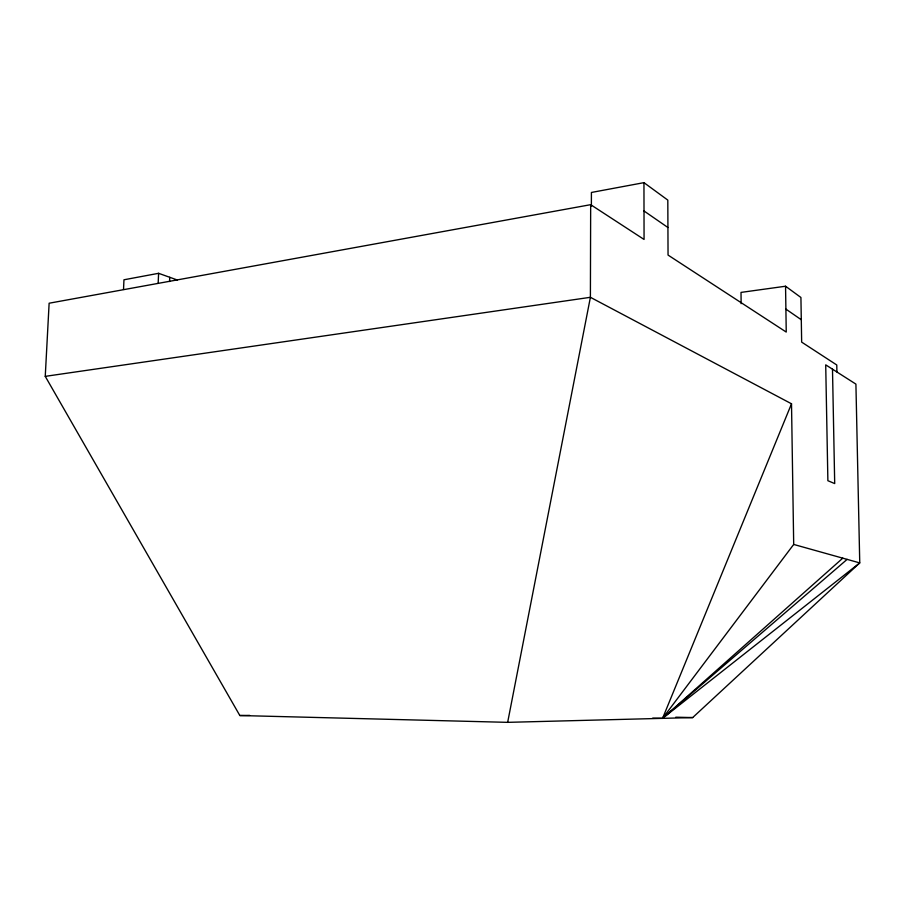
<?xml version="1.0" encoding="UTF-8"?>
<svg xmlns="http://www.w3.org/2000/svg" width="905" height="905" viewBox="0 0 905 905"><rect width="100%" height="100%" fill="white"/><g stroke="black" fill="none" stroke-linecap="round" stroke-linejoin="round"><path stroke-width="1.36" d="M590.671 204.677L590.399 297.304L507.66 722.348L239.836 715.527L45.25 376.356L49.13 303.22L590.671 204.677L644.066 239.452L643.953 182.652L591.418 192.46L591.372 206.385M158.171 283.141L158.601 273.31L123.962 279.781L123.521 289.453M169.563 281.523L169.733 277.292M652.686 718.129L662.573 718.355L791.513 403.788L590.399 297.304L45.25 376.356M832.487 369.172L834.704 483.575L827.883 480.713L825.711 364.851L855.915 384.116L859.75 562.91L662.573 718.355L663.987 715.9M847.125 559.381L662.573 718.355L793.696 544.437L791.513 403.788M507.66 722.348L692.676 717.575L859.75 562.91L793.696 544.437M662.573 718.355L842.781 558.17M836.91 372L836.774 364.987L801.66 342.113L800.925 297.485L785.551 286.229L741.014 292.406L741.138 303.684M239.836 715.527L249.667 715.391M675.786 717.201L692.676 717.575M158.601 273.31L177.38 280.03M644.009 210.978L667.935 227.517M785.891 309.103L801.298 319.748M643.953 182.652L667.811 200.107L668.048 255.074L786.241 332.067L785.551 286.229"/></g></svg>
